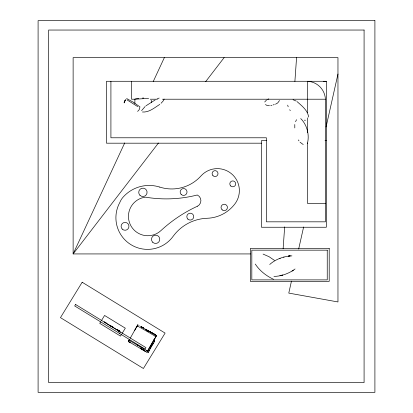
<?xml version="1.0" encoding="UTF-8"?>
<svg xmlns="http://www.w3.org/2000/svg" width="413" height="413" viewBox="0 0 413 413"><rect width="100%" height="100%" fill="white"/><g stroke="black" fill="none" stroke-linecap="round" stroke-linejoin="round"><path stroke-width="0.62" d="M294.774 124.514L294.799 127.932M283.122 248.786L284.66 226.902M294.892 81.438L296.565 57.624M134.881 99.296L134.886 103.508M147.296 351.293L154.447 338.743C155.329 338.908 153.522 340.075 154.302 340.931A1.879 1.879 0 0 1 154.049 342.062L147.952 352.769M291.464 281.139L288.78 293.101L337.963 301.955L337.963 57.624L73.127 57.624L73.127 253.933L250.51 253.933M298.671 249.029L303.617 226.995M326.089 126.899L337.963 74.02M307.38 143.44C309.719 135.082 307.004 124.607 300.716 118.583M124.256 102.207L124.137 102.925M124.69 101.2L124.168 102.419L125.877 99.332M124.711 142.924L73.127 253.933L158.458 143.001M153.218 81.578L164.348 57.624M164.126 99.105L163.336 100.762L161.08 103.265M147.684 331.097L147.849 330.756L147.389 331.624L155.975 336.621L146.997 352.33L128.366 341.458M130.245 338.19L137.859 324.675L134.53 330.637M154.25 339.754L154.24 341.04A1.879 1.879 0 0 1 153.982 342.17M295.517 121.675L296.57 119.693M144.22 350.627L145.133 351.174M147.751 330.849L147.653 331.014M279.518 100.519L277.727 102.925L275.481 104.221M154.746 334.427L145.675 329.61L146.15 329.858M153.739 340.42L156.259 335.955M153.388 343.234L153.171 343.616M146.842 352.082L147.395 351.112M154.875 335.986L155.975 336.621L156.573 335.433L156.326 335.841M149.212 350.059L148.886 350.622L149.222 350.033M152.645 344.034L151.385 346.239M149.429 350.183L148.902 351.107L149.041 350.859M152.862 344.158L153.182 343.595M150.141 348.422L150.776 347.307M148.277 352.201L148.019 352.65M128.319 341.53L129.476 339.285L128.975 340.498M137.008 326.296L136.378 327.385L136.935 326.311M128.939 340.224L147.715 351.117M136.496 327.416L136.992 326.322M128.99 340.369L129.563 339.372M129.599 339.305L128.954 340.426L130.059 341.05M110.968 326.218L111.655 326.502M112.615 327.22L110.73 325.816L112.171 326.926M100.71 321.784L99.745 323.358L120.477 336.074L121.443 334.499M101.355 320.731L104.582 315.465L125.315 328.18L122.088 333.446M104.164 322.011L119.662 331.515M104.432 321.887L106.311 322.966M112.341 326.74L113.787 327.53M117.473 330.173L117.638 329.894M117.684 330.302L117.855 330.028M117.7 330.312L117.87 330.039M117.881 330.426L118.051 330.147M118.035 330.519L118.216 330.25M118.407 330.364L118.263 330.658L118.454 330.395M118.417 330.751L118.588 330.477L118.469 330.782M118.629 330.88L118.799 330.606L118.691 330.921M118.83 331.009L118.98 330.72M118.867 331.03L119.037 330.751M118.99 331.102L119.161 330.828L119.037 331.133M119.192 331.226L119.388 330.968M119.357 331.329L119.502 331.035M119.434 331.376L119.605 331.102M119.667 331.138L119.512 331.422L119.698 331.159L117.318 329.698M119.502 333.436L120.4 331.969M141.029 348.629L141.189 348.371L143.512 349.811L143.352 350.069L140.606 348.376L143.352 350.069M143.001 349.847L143.512 349.811M141.607 110.632L145.185 106.44M205.643 81.65L224.125 57.624M264.707 101.985L266.561 99.982M269.715 264.496C275.647 259.111 283.958 256.194 291.914 255.874M126.61 98.516L133.306 102.212L139.955 106.884L139.15 109.77L137.622 111.407M295.068 268.977L292.017 271.093M145.98 105.795L155.154 99.961M159.821 104.381C154.514 107.69 149.114 112.543 142.449 112M293.4 270.241C287.629 273.912 280.819 276.349 273.953 276.4M267.665 99.388L268.817 98.888M157.146 98.944L159.165 98.046M279.818 258.481L280.22 258.337M283.617 257.175L284.02 257.041M273.112 104.923L274.299 104.577M270.732 105.578L271.924 105.258M135.072 98.95L138.758 98.423M290.225 255.869L288.331 256.055L290.05 255.884M135.996 99.166L148.623 98.33M142.464 98.077L143.703 98.026M323.425 81.444L326.322 81.444M135.423 99.213L131.556 99.213L131.556 81.278M150.244 99.213L157.332 99.213M162.485 99.213L325.408 99.213L325.408 221.827L266.4 221.827L266.4 137.782L110.916 137.782L110.916 81.278M266.597 140.59L261.455 140.59L261.455 227.248L326.322 227.248L326.322 81.278L106.497 81.278L106.497 143.187L261.455 143.187M325.036 140.59L326.322 140.59M325.408 203.403L307.473 203.403L307.473 142.95M304.366 120.198L305.481 120.229M269.483 105.733L266.865 105.361L265.44 104.551M293.049 99.739L296.214 101.056M145.804 329.466L155.753 335.01L145.825 329.497M263.071 254.083L269.039 256.695L274.464 260.381M141.613 327.256L141.354 327.106M141.948 327.488L142.387 327.715L141.561 327.22M154.596 334.375L154.276 334.169M273.483 279.26C266.266 275.951 259.653 270.727 255.27 264.067M149.599 331.67L147.147 330.276L149.403 331.505M152.583 333.25L150.146 331.871M146.754 329.966L146.842 330.018M149.036 331.236L148.695 331.061L149.031 331.247M154.483 334.303L153.414 333.704M141.04 326.616L147.839 330.689M129.796 342.403L130.141 342.584L128.99 341.964L129.254 342.114M146.099 329.641L145.866 329.533M152.469 333.255L150.342 331.99M146.429 329.775L145.779 329.424M155.154 334.938L155.577 335.17L155.169 334.917M139.119 325.454L138.592 325.155M142.981 327.819L143.337 328.01L142.624 327.545M137.245 345.118L138.35 345.743M140.007 346.683L141.117 347.312M146.641 350.441L147.746 351.065M137.333 325.898L147.389 331.624M141.483 326.879L140.879 326.544L142.093 327.241M142.733 327.674L143.332 327.999L141.504 326.946M142.846 327.726L142.118 327.313M142.402 327.757L142.01 327.524M142.568 327.561L141.029 326.616M141.798 327.401L142.361 327.715M303.23 144.555L300.075 142.232M144.344 350.689L145.025 351.107M127.023 99.879L137.73 106.611M297.066 101.613C301.836 105.873 307.762 110.281 308.63 117.08M289.678 109.76L290.318 110.638M298.367 139.94L298.986 140.885M287.665 105.129L288.186 106.786M151.189 100.245L151.612 102.439M307.473 112.718L307.473 81.278A18.822 18.822 0 0 1 325.408 99.213M307.473 117.865L307.473 132.656M125.118 100.431L124.581 101.402L125.118 100.431M82.166 282.239L60.458 317.633L143.394 368.489L165.097 333.1L82.166 282.239M75.584 304.484L74.686 305.95L145.051 349.104L145.954 347.638L75.584 304.484M282.404 275.068L280.066 275.729L282.404 275.068M374.906 20.65L38.094 20.65L38.094 392.35L374.906 392.35L374.906 20.65M364.085 30.041L48.646 30.041L48.646 382.577L364.085 382.577L364.085 30.041M329.207 248.445L250.345 248.445L250.345 281.361L329.207 281.361L329.207 248.445M327.241 250.164L251.822 250.164L251.822 279.89L327.241 279.89L327.241 250.164M148.205 330.777L147.456 330.348L148.205 330.777M159.769 187.094A39.374 39.374 0 0 0 201.017 175.912A21.997 21.997 0 0 1 231.383 173.666A21.997 21.997 0 0 1 234.899 203.914A36.329 36.329 0 0 1 207.176 218.27A43.943 43.943 0 0 0 173.119 236.344A31.636 31.636 0 0 1 130.575 244.444A31.636 31.636 0 0 1 119.822 202.494A18.466 18.466 0 0 1 123.239 196.996A34.873 34.873 0 0 1 159.769 187.094M181.162 194.415A3.438 3.438 0 0 0 186.913 192.856A3.438 3.438 0 0 0 182.691 188.658A3.438 3.438 0 0 0 181.162 194.415M197.3 206.293A6.221 6.221 0 0 0 197.3 194.993A125.944 125.944 0 0 1 145.448 197.161A19.359 19.359 0 0 0 130.24 224.522A19.359 19.359 0 0 0 160.946 230.593A139.924 139.924 0 0 1 197.3 206.293M230.686 185.948A2.948 2.948 0 0 0 235.611 184.611A2.948 2.948 0 0 0 231.992 181.013A2.948 2.948 0 0 0 230.686 185.948M212.984 175.695A2.948 2.948 0 0 0 217.909 174.363A2.948 2.948 0 0 0 214.29 170.76A2.948 2.948 0 0 0 212.984 175.695M222.184 209.881A3.196 3.196 0 0 0 227.377 207.966A3.196 3.196 0 0 0 223.123 204.43A3.196 3.196 0 0 0 222.184 209.881M187.848 219.071A3.438 3.438 0 0 0 193.599 217.512A3.438 3.438 0 0 0 189.371 213.309A3.438 3.438 0 0 0 187.848 219.071M152.712 242.245A4.151 4.151 0 0 0 159.645 240.366A4.151 4.151 0 0 0 154.55 235.302A4.151 4.151 0 0 0 152.712 242.245M122.253 229.112A3.929 3.929 0 0 0 128.825 227.331A3.929 3.929 0 0 0 123.998 222.53A3.929 3.929 0 0 0 122.253 229.112M139.961 195.297A4.176 4.176 0 0 0 146.945 193.408A4.176 4.176 0 0 0 141.814 188.307A4.176 4.176 0 0 0 139.961 195.297"/></g></svg>
